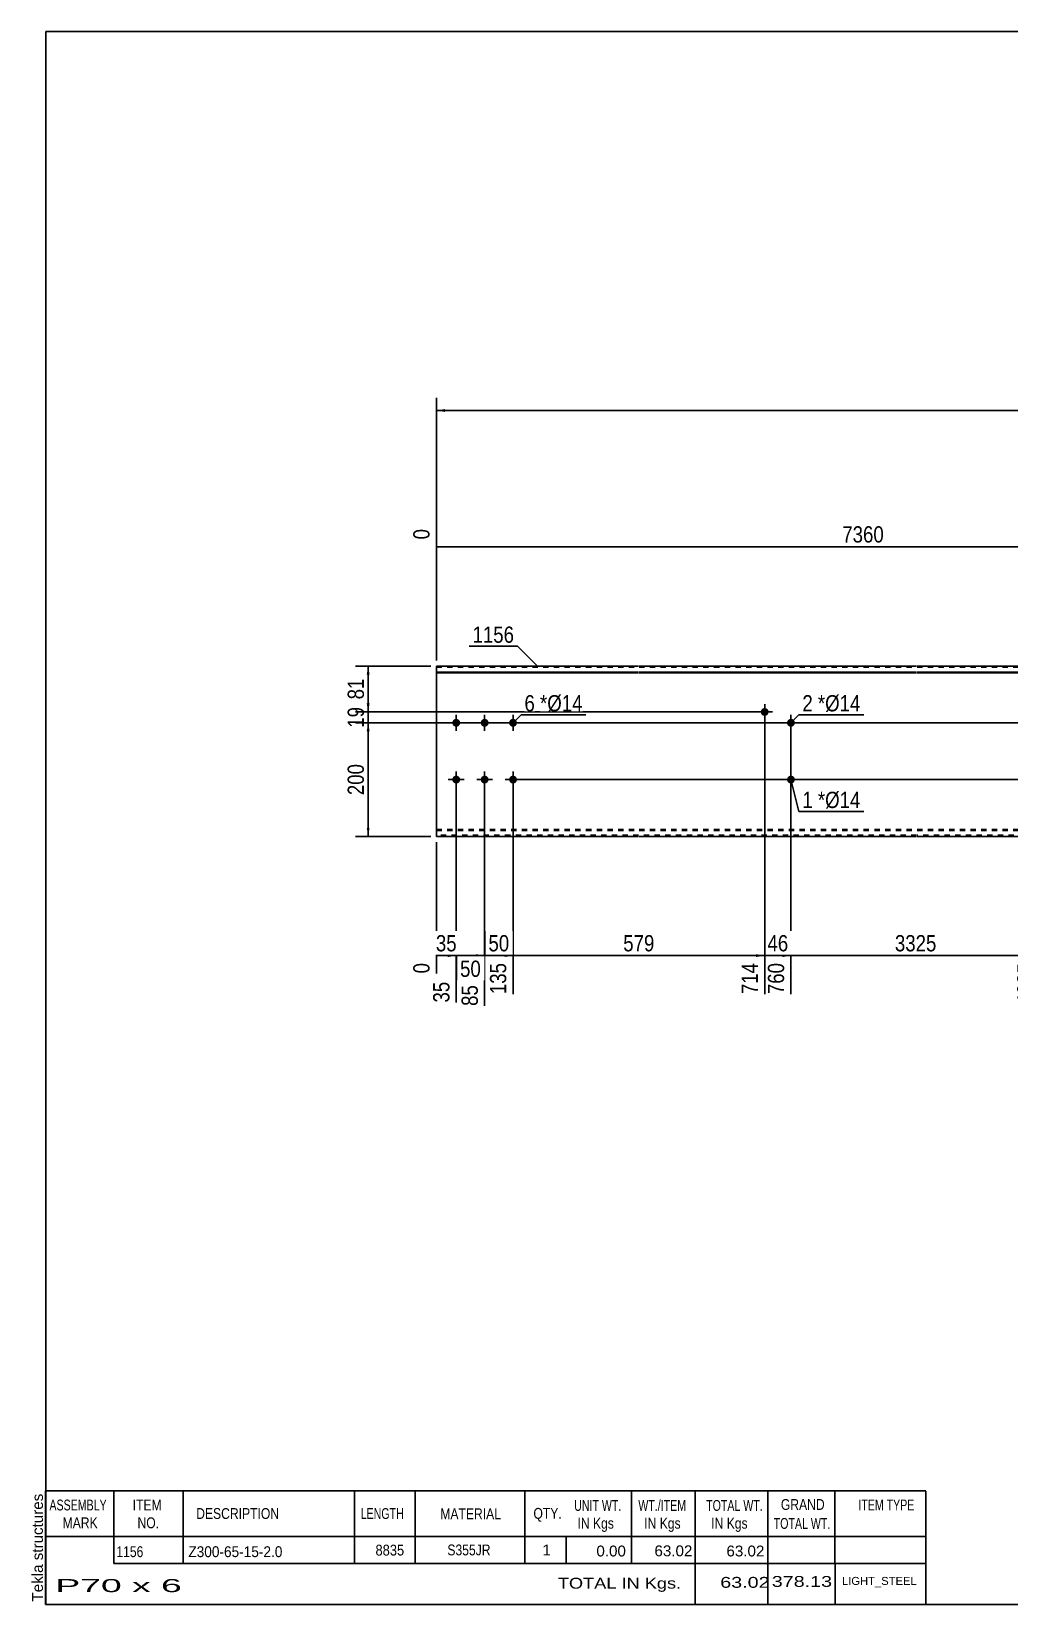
# Model space of a CAD drawing. Header units: millimetres. Extents: x -71 to 331, y -150 to 127.
# Drawn here: x -71.3 to 100.9, y -150.3 to 126.8 of the extents above; entities that cross this region are included whole.
import ezdxf

# ---------------------------------------------------------------- set-up
doc = ezdxf.new("R2010")
doc.units = ezdxf.units.MM
doc.linetypes.add('DXK_LINE_DOT1', pattern=[1.8814, 0.9407, -0.9407])
doc.styles.add('Arial', font='ARIAL.TTF', dxfattribs={"height": 0.2})
doc.styles.add('Arial Narrow', font='ARIALN.TTF', dxfattribs={"height": 0.2})

# ---------------------------------------------------------------- blocks, each defined once
blk = doc.blocks.new('Unknown-629086577-1853')
at = {"color": 5, "linetype": 'Continuous'}
for p, q in [((331.25, 126.75), (-68.75, 126.75)), ((-68.75, 126.75), (-68.75, -150.25)), ((331.25, -150.25), (331.25, 126.75)), ((-68.75, -150.25), (331.25, -150.25))]:
    blk.add_line(p, q, dxfattribs=at)
at = {"color": 174, "linetype": 'Continuous', "style": 'Arial'}
blk.add_text('Tekla structures', height=1.9102, rotation=90, dxfattribs=at).set_placement((-69.25, -149.75))
blk = doc.blocks.new('Part-629086577-1218 - 1203')
at = {"color": 2, "linetype": 'Continuous'}
for p, q in [((35.6, 15), (0, 15)), ((0, 15), (0, -15)), ((0, 13.94), (35.6, 13.94)), ((84.51, 15), (35.7, 15)), ((35.7, 13.94), (84.51, 13.94)), ((128.01, 15), (84.61, 15)), ((84.61, 13.94), (128.01, 13.94)), ((176.97, 15), (128.11, 15)), ((128.11, 13.94), (176.97, 13.94)), ((231.27, 15), (177.07, 15)), ((177.07, 13.94), (231.27, 13.94)), ((260.63, 15), (231.37, 15)), ((231.37, 13.94), (260.63, 13.94)), ((260.63, -15), (260.63, 15)), ((0, 13.8), (35.6, 13.8)), ((35.7, 13.8), (84.51, 13.8)), ((84.61, 13.8), (128.01, 13.8)), ((128.11, 13.8), (176.97, 13.8)), ((177.07, 13.8), (231.27, 13.8)), ((231.37, 13.8), (260.63, 13.8)), ((35.6, -15), (0, -15)), ((84.51, -15), (35.7, -15)), ((128.01, -15), (84.61, -15)), ((176.97, -15), (128.11, -15)), ((231.27, -15), (177.07, -15)), ((260.63, -15), (231.37, -15))]:
    blk.add_line(p, q, dxfattribs=at)
at = {"color": 7, "linetype": 'DXK_LINE_DOT1'}
for p, q in [((0, 14.8), (35.6, 14.8)), ((35.7, 14.8), (84.51, 14.8)), ((84.61, 14.8), (128.01, 14.8)), ((128.11, 14.8), (176.97, 14.8)), ((177.07, 14.8), (231.27, 14.8)), ((231.37, 14.8), (260.63, 14.8)), ((0, -13.8), (35.6, -13.8)), ((35.7, -13.8), (84.51, -13.8)), ((84.61, -13.8), (128.01, -13.8)), ((128.11, -13.8), (176.97, -13.8)), ((177.07, -13.8), (231.27, -13.8)), ((231.37, -13.8), (260.63, -13.8)), ((0, -13.94), (35.6, -13.94)), ((35.6, -14.8), (0, -14.8)), ((35.7, -13.94), (84.51, -13.94)), ((84.51, -14.8), (35.7, -14.8)), ((84.61, -13.94), (128.01, -13.94)), ((128.01, -14.8), (84.61, -14.8)), ((128.11, -13.94), (176.97, -13.94)), ((176.97, -14.8), (128.11, -14.8)), ((177.07, -13.94), (231.27, -13.94)), ((231.27, -14.8), (177.07, -14.8)), ((231.37, -13.94), (260.63, -13.94)), ((260.63, -14.8), (231.37, -14.8))]:
    blk.add_line(p, q, dxfattribs=at)
blk = doc.blocks.new('Bolt-629086577-1219 - 1203')
at = {"linetype": 'Continuous'}
for points in [[(2.8, 5, -1), (4.2, 5, -1)], [(7.8, 5, -1), (9.2, 5, -1)], [(12.8, 5, -1), (14.2, 5, -1)], [(2.8, -5, -1), (4.2, -5, -1)], [(7.8, -5, -1), (9.2, -5, -1)], [(12.8, -5, -1), (14.2, -5, -1)]]:
    blk.add_hatch(color=3, dxfattribs=at).paths.add_polyline_path(points)
at = {"color": 3, "linetype": 'Continuous'}
for p, q in [((3.5, 3.6), (3.5, 6.4)), ((8.5, 3.6), (8.5, 6.4)), ((13.5, 3.6), (13.5, 6.4)), ((2.1, 5), (4.9, 5)), ((7.1, 5), (9.9, 5)), ((12.1, 5), (14.9, 5)), ((2.1, -5), (4.9, -5)), ((3.5, -6.4), (3.5, -3.6)), ((7.1, -5), (9.9, -5)), ((8.5, -6.4), (8.5, -3.6)), ((12.1, -5), (14.9, -5)), ((13.5, -6.4), (13.5, -3.6))]:
    blk.add_line(p, q, dxfattribs=at)
blk = doc.blocks.new('Bolt-629086577-1225 - 1203')
at = {"linetype": 'Continuous'}
blk.add_hatch(color=3, dxfattribs=at).paths.add_polyline_path([(57.09, 6.91, -1), (58.49, 6.91, -1)])
at = {"color": 3, "linetype": 'Continuous'}
for p, q in [((57.79, 5.51), (57.79, 8.31)), ((56.39, 6.91), (59.19, 6.91))]:
    blk.add_line(p, q, dxfattribs=at)
blk = doc.blocks.new('Bolt-629086577-1228 - 1203')
at = {"linetype": 'Continuous'}
blk.add_hatch(color=3, dxfattribs=at).paths.add_polyline_path([(61.71, 5, -1), (63.11, 5, -1)])
at = {"color": 3, "linetype": 'Continuous'}
for p, q in [((62.41, 3.6), (62.41, 6.4)), ((61.01, 5), (63.81, 5))]:
    blk.add_line(p, q, dxfattribs=at)
blk = doc.blocks.new('Bolt-629086577-1229 - 1203')
at = {"linetype": 'Continuous'}
blk.add_hatch(color=3, dxfattribs=at).paths.add_polyline_path([(63.11, -5, -1), (61.71, -5, -1)])
at = {"color": 3, "linetype": 'Continuous'}
for p, q in [((63.81, -5), (61.01, -5)), ((62.41, -3.6), (62.41, -6.4))]:
    blk.add_line(p, q, dxfattribs=at)
blk = doc.blocks.new('StraightDimension-629086577-1365 - 1203')
at = {"linetype": 'Continuous'}
for points in [[(-11.75, 8.41), (-12, 6.91), (-12.25, 8.41)], [(-12.25, 3.5), (-12, 5), (-11.75, 3.5)]]:
    blk.add_hatch(color=7, dxfattribs=at).paths.add_polyline_path(points)
at = {"color": 7, "linetype": 'Continuous'}
for p, q in [((56.79, 6.91), (-14.25, 6.91)), ((-12, 5), (-12, 6.91)), ((257.13, 5), (-14.25, 5))]:
    blk.add_line(p, q, dxfattribs=at)
at = {"color": 0}
blk.add_wipeout([(-12.15, 8.38), (-16.35, 8.38), (-16.35, 3.53), (-12.15, 3.53)], dxfattribs=at)
at = {"color": 3, "style": 'Arial Narrow'}
blk.add_text('19', height=2.863, rotation=90.0002, dxfattribs=at).set_placement((-12.75, 4.13))
blk = doc.blocks.new('StraightDimension-629086577-1376 - 1203')
at = {"linetype": 'Continuous'}
for points in [[(1.5, 59.75), (0, 60), (1.5, 60.25)], [(259.13, 60.25), (260.63, 60), (259.13, 59.75)]]:
    blk.add_hatch(color=7, dxfattribs=at).paths.add_polyline_path(points)
at = {"color": 7, "linetype": 'Continuous'}
for p, q in [((0, 16), (0, 62.25)), ((260.63, 16), (260.63, 62.25)), ((0, 60), (260.63, 60))]:
    blk.add_line(p, q, dxfattribs=at)
at = {"color": 0}
blk.add_wipeout([(134.57, 60.15), (134.57, 64.35), (126.06, 64.35), (126.06, 60.15)], dxfattribs=at)
at = {"color": 3, "style": 'Arial Narrow'}
blk.add_text('8835', height=2.863, dxfattribs=at).set_placement((126.66, 60.75))
blk = doc.blocks.new('StraightDimension-629086577-1265 - 1203')
at = {"linetype": 'Continuous'}
blk.add_hatch(color=7, dxfattribs=at).paths.add_polyline_path([(104.81, -35.75), (106.31, -36), (104.81, -36.25)])
at = {"color": 7, "linetype": 'Continuous'}
for p, q in [((62.41, 4), (62.41, -42.78)), ((106.31, -6), (106.31, -44.61)), ((62.41, -36), (106.31, -36))]:
    blk.add_line(p, q, dxfattribs=at)
at = {"color": 0}
blk.add_wipeout([(88.62, -35.85), (88.62, -31.65), (80.11, -31.65), (80.11, -35.85)], dxfattribs=at)
at = {"color": 0, "linetype": 'Continuous'}
blk.add_wipeout([(105.71, -36.7), (101.51, -36.7), (101.51, -45.21), (105.71, -45.21)], dxfattribs=at)
at = {"color": 3, "style": 'Arial Narrow'}
blk.add_text('3325', height=2.863, dxfattribs=at).set_placement((80.71, -35.25))
at = {"color": 3, "linetype": 'Continuous', "style": 'Arial Narrow'}
blk.add_text('4085', height=2.863, rotation=90.0002, dxfattribs=at).set_placement((105.11, -44.61))
blk = doc.blocks.new('StraightDimension-629086577-1266 - 1203')
at = {"linetype": 'Continuous'}
blk.add_hatch(color=7, dxfattribs=at).paths.add_polyline_path([(60.91, -35.75), (62.41, -36), (60.91, -36.25)])
at = {"color": 7, "linetype": 'Continuous'}
for p, q in [((57.79, 5.91), (57.79, -42.78)), ((62.41, 4), (62.41, -42.78)), ((57.79, -36), (62.41, -36))]:
    blk.add_line(p, q, dxfattribs=at)
at = {"color": 0}
blk.add_wipeout([(62.53, -35.85), (62.53, -31.65), (57.68, -31.65), (57.68, -35.85)], dxfattribs=at)
at = {"color": 3, "style": 'Arial Narrow'}
blk.add_text('46', height=2.863, dxfattribs=at).set_placement((58.28, -35.25))
at = {"color": 0, "linetype": 'Continuous'}
blk.add_wipeout([(61.81, -36.7), (57.61, -36.7), (57.61, -43.38), (61.81, -43.38)], dxfattribs=at)
at = {"color": 3, "linetype": 'Continuous', "style": 'Arial Narrow'}
blk.add_text('760', height=2.863, rotation=90.0002, dxfattribs=at).set_placement((61.21, -42.78))
blk = doc.blocks.new('StraightDimension-629086577-1267 - 1203')
at = {"linetype": 'Continuous'}
blk.add_hatch(color=7, dxfattribs=at).paths.add_polyline_path([(56.29, -35.75), (57.79, -36), (56.29, -36.25)])
at = {"color": 7, "linetype": 'Continuous'}
for p, q in [((57.79, 5.91), (57.79, -42.78)), ((13.5, -6), (13.5, -42.78)), ((13.5, -36), (57.79, -36))]:
    blk.add_line(p, q, dxfattribs=at)
at = {"color": 0}
blk.add_wipeout([(38.99, -35.85), (38.99, -31.65), (32.3, -31.65), (32.3, -35.85)], dxfattribs=at)
at = {"color": 0, "linetype": 'Continuous'}
blk.add_wipeout([(57.19, -36.7), (52.99, -36.7), (52.99, -43.38), (57.19, -43.38)], dxfattribs=at)
at = {"color": 3, "style": 'Arial Narrow'}
blk.add_text('579', height=2.863, dxfattribs=at).set_placement((32.9, -35.25))
at = {"color": 3, "linetype": 'Continuous', "style": 'Arial Narrow'}
blk.add_text('714', height=2.863, rotation=90.0002, dxfattribs=at).set_placement((56.59, -42.78))
blk = doc.blocks.new('StraightDimension-629086577-1331 - 1203')
at = {"linetype": 'Continuous'}
for points in [[(272.75, -6.5), (273, -5), (273.25, -6.5)], [(273.25, -13.5), (273, -15), (272.75, -13.5)]]:
    blk.add_hatch(color=7, dxfattribs=at).paths.add_polyline_path(points)
at = {"color": 7, "linetype": 'Continuous'}
for p, q in [((14.5, -5), (275.4, -5)), ((273, -15), (273, -5)), ((261.63, -15), (275.4, -15))]:
    blk.add_line(p, q, dxfattribs=at)
at = {"color": 0}
blk.add_wipeout([(272.85, -6.66), (268.65, -6.66), (268.65, -13.34), (272.85, -13.34)], dxfattribs=at)
at = {"color": 3, "style": 'Arial Narrow'}
blk.add_text('100', height=2.863, rotation=90.0002, dxfattribs=at).set_placement((272.25, -12.74))
blk = doc.blocks.new('StraightDimension-629086577-1268 - 1203')
at = {"linetype": 'Continuous'}
blk.add_hatch(color=7, dxfattribs=at).paths.add_polyline_path([(12, -35.75), (13.5, -36), (12, -36.25)])
at = {"color": 7, "linetype": 'Continuous'}
for p, q in [((8.5, -6), (8.5, -44.86)), ((13.5, -6), (13.5, -42.78)), ((8.5, -36), (13.5, -36))]:
    blk.add_line(p, q, dxfattribs=at)
at = {"color": 0}
blk.add_wipeout([(13.43, -35.85), (13.43, -31.65), (8.57, -31.65), (8.57, -35.85)], dxfattribs=at)
at = {"color": 3, "style": 'Arial Narrow'}
blk.add_text('50', height=2.863, dxfattribs=at).set_placement((9.17, -35.25))
at = {"color": 0, "linetype": 'Continuous'}
blk.add_wipeout([(12.9, -36.7), (8.7, -36.7), (8.7, -43.38), (12.9, -43.38)], dxfattribs=at)
at = {"color": 3, "linetype": 'Continuous', "style": 'Arial Narrow'}
blk.add_text('135', height=2.863, rotation=90.0002, dxfattribs=at).set_placement((12.3, -42.78))
blk = doc.blocks.new('StraightDimension-629086577-1269 - 1203')
at = {"linetype": 'Continuous'}
blk.add_hatch(color=7, dxfattribs=at).paths.add_polyline_path([(7, -35.75), (8.5, -36), (7, -36.25)])
at = {"color": 7, "linetype": 'Continuous'}
for p, q in [((3.5, -6), (3.5, -44.26)), ((8.5, -6), (8.5, -44.86)), ((3.5, -36), (8.5, -36))]:
    blk.add_line(p, q, dxfattribs=at)
at = {"color": 0}
blk.add_wipeout([(8.43, -40.35), (8.43, -36.15), (3.57, -36.15), (3.57, -40.35)], dxfattribs=at)
at = {"color": 0, "linetype": 'Continuous'}
blk.add_wipeout([(7.9, -40.6), (3.7, -40.6), (3.7, -45.46), (7.9, -45.46)], dxfattribs=at)
at = {"color": 3, "style": 'Arial Narrow'}
blk.add_text('50', height=2.863, dxfattribs=at).set_placement((4.17, -39.75))
at = {"color": 3, "linetype": 'Continuous', "style": 'Arial Narrow'}
blk.add_text('85', height=2.863, rotation=90.0002, dxfattribs=at).set_placement((7.3, -44.86))
blk = doc.blocks.new('StraightDimension-629086577-1270 - 1203')
at = {"linetype": 'Continuous'}
blk.add_hatch(color=7, dxfattribs=at).paths.add_polyline_path([(2, -35.75), (3.5, -36), (2, -36.25)])
at = {"color": 7, "linetype": 'Continuous'}
for p, q in [((3.5, -6), (3.5, -44.26)), ((0, -16), (0, -39.13)), ((0, -36), (3.5, -36))]:
    blk.add_line(p, q, dxfattribs=at)
at = {"color": 0}
blk.add_wipeout([(4.18, -35.85), (4.18, -31.65), (-0.68, -31.65), (-0.68, -35.85)], dxfattribs=at)
at = {"color": 0, "linetype": 'Continuous'}
blk.add_wipeout([(2.9, -40), (-1.3, -40), (-1.3, -44.86), (2.9, -44.86)], dxfattribs=at)
at = {"color": 3, "style": 'Arial Narrow'}
blk.add_text('35', height=2.863, dxfattribs=at).set_placement((-0.08, -35.25))
at = {"color": 0, "linetype": 'Continuous'}
blk.add_wipeout([(-0.6, -36.7), (-4.8, -36.7), (-4.8, -39.73), (-0.6, -39.73)], dxfattribs=at)
at = {"color": 3, "linetype": 'Continuous', "style": 'Arial Narrow'}
for s, height, p in [('0', 2.86, (-1.2, -39.13)), ('35', 2.863, (2.3, -44.26))]:
    blk.add_text(s, height=height, rotation=90.0002, dxfattribs=at).set_placement(p)
blk = doc.blocks.new('StraightDimension-629086577-1308 - 1203')
at = {"linetype": 'Continuous'}
blk.add_hatch(color=7, dxfattribs=at).paths.add_polyline_path([(148.71, 36.25), (150.21, 36), (148.71, 35.75)])
at = {"color": 7, "linetype": 'Continuous'}
for p, q in [((150.21, 6), (150.21, 44.61)), ((0, 16), (0, 39.13)), ((0, 36), (150.21, 36))]:
    blk.add_line(p, q, dxfattribs=at)
at = {"color": 0, "linetype": 'Continuous'}
for points in [[(149.61, 45.21), (145.41, 45.21), (145.41, 36.7), (149.61, 36.7)], [(-0.6, 39.73), (-4.8, 39.73), (-4.8, 36.7), (-0.6, 36.7)]]:
    blk.add_wipeout(points, dxfattribs=at)
at = {"color": 0}
blk.add_wipeout([(79.36, 36.15), (79.36, 40.35), (70.85, 40.35), (70.85, 36.15)], dxfattribs=at)
at = {"color": 3, "linetype": 'Continuous', "style": 'Arial Narrow'}
for s, height, p in [('7360', 2.863, (149.01, 37.3)), ('0', 2.86, (-1.2, 37.3))]:
    blk.add_text(s, height=height, rotation=90.0002, dxfattribs=at).set_placement(p)
at = {"color": 3, "style": 'Arial Narrow'}
blk.add_text('7360', height=2.863, dxfattribs=at).set_placement((71.45, 36.75))
blk = doc.blocks.new('StraightDimension-629086577-1329 - 1203')
at = {"linetype": 'Continuous'}
for points in [[(273.25, 8.29), (273, 6.79), (272.75, 8.29)], [(272.75, 3.5), (273, 5), (273.25, 3.5)]]:
    blk.add_hatch(color=7, dxfattribs=at).paths.add_polyline_path(points)
at = {"color": 7, "linetype": 'Continuous'}
for p, q in [((155.88, 6.79), (275.4, 6.79)), ((273, 5), (273, 6.79)), ((14.5, 5), (275.4, 5))]:
    blk.add_line(p, q, dxfattribs=at)
at = {"color": 0}
blk.add_wipeout([(272.85, 8.32), (268.65, 8.32), (268.65, 3.47), (272.85, 3.47)], dxfattribs=at)
at = {"color": 3, "style": 'Arial Narrow'}
blk.add_text('18', height=2.863, rotation=90.0002, dxfattribs=at).set_placement((272.25, 4.07))
blk = doc.blocks.new('StraightDimension-629086577-1330 - 1203')
at = {"linetype": 'Continuous'}
for points in [[(272.75, 3.5), (273, 5), (273.25, 3.5)], [(273.25, -3.5), (273, -5), (272.75, -3.5)]]:
    blk.add_hatch(color=7, dxfattribs=at).paths.add_polyline_path(points)
at = {"color": 7, "linetype": 'Continuous'}
for p, q in [((14.5, 5), (275.4, 5)), ((273, -5), (273, 5)), ((14.5, -5), (275.4, -5))]:
    blk.add_line(p, q, dxfattribs=at)
at = {"color": 0}
blk.add_wipeout([(272.85, 3.34), (268.65, 3.34), (268.65, -3.34), (272.85, -3.34)], dxfattribs=at)
at = {"color": 3, "style": 'Arial Narrow'}
blk.add_text('100', height=2.863, rotation=90.0002, dxfattribs=at).set_placement((272.25, -2.74))
blk = doc.blocks.new('StraightDimension-629086577-1364 - 1203')
at = {"linetype": 'Continuous'}
for points in [[(-12.25, 13.5), (-12, 15), (-11.75, 13.5)], [(-11.75, 8.41), (-12, 6.91), (-12.25, 8.41)]]:
    blk.add_hatch(color=7, dxfattribs=at).paths.add_polyline_path(points)
at = {"color": 7, "linetype": 'Continuous'}
for p, q in [((-1, 15), (-14.25, 15)), ((-12, 6.91), (-12, 15)), ((56.79, 6.91), (-14.25, 6.91))]:
    blk.add_line(p, q, dxfattribs=at)
at = {"color": 0}
blk.add_wipeout([(-12.15, 13.38), (-16.35, 13.38), (-16.35, 8.53), (-12.15, 8.53)], dxfattribs=at)
at = {"color": 3, "style": 'Arial Narrow'}
blk.add_text('81', height=2.863, rotation=90.0002, dxfattribs=at).set_placement((-12.75, 9.13))
blk = doc.blocks.new('StraightDimension-629086577-1366 - 1203')
at = {"linetype": 'Continuous'}
for points in [[(-12.25, 3.5), (-12, 5), (-11.75, 3.5)], [(-11.75, -13.5), (-12, -15), (-12.25, -13.5)]]:
    blk.add_hatch(color=7, dxfattribs=at).paths.add_polyline_path(points)
at = {"color": 7, "linetype": 'Continuous'}
for p, q in [((257.13, 5), (-14.25, 5)), ((-12, -15), (-12, 5)), ((-1, -15), (-14.25, -15))]:
    blk.add_line(p, q, dxfattribs=at)
at = {"color": 0}
blk.add_wipeout([(-12.15, -1.66), (-16.35, -1.66), (-16.35, -8.34), (-12.15, -8.34)], dxfattribs=at)
at = {"color": 3, "style": 'Arial Narrow'}
blk.add_text('200', height=2.863, rotation=90.0002, dxfattribs=at).set_placement((-12.75, -7.74))
blk = doc.blocks.new('CBS_BOM-629086577-1900')
at = {"color": 7, "linetype": 'Continuous'}
for p, q in [((-68.78, -138.28), (-68.78, -130.28)), ((-68.78, -130.28), (86.14, -130.28)), ((-56.78, -138.28), (-56.78, -130.28)), ((-44.59, -138.28), (-44.59, -130.28)), ((-14.43, -138.28), (-14.43, -130.28)), ((-3.75, -138.28), (-3.75, -130.28)), ((15.57, -138.28), (15.57, -130.28)), ((34.37, -138.28), (34.37, -130.28)), ((45.58, -138.28), (45.58, -130.28)), ((58.37, -138.28), (58.37, -130.28)), ((70.12, -138.28), (70.12, -130.28)), ((86.14, -130.29), (86.14, -138.27)), ((-68.78, -138.28), (86.14, -138.28)), ((-68.78, -143.08), (-68.78, -138.28)), ((-56.78, -143.08), (-56.78, -138.28)), ((-44.59, -143.08), (-44.59, -138.28)), ((-14.43, -143.08), (-14.43, -138.28)), ((-3.75, -143.08), (-3.75, -138.28)), ((15.57, -143.08), (15.57, -138.28)), ((22.83, -143.08), (22.83, -138.28)), ((34.37, -143.08), (34.37, -138.28)), ((45.58, -143.08), (45.58, -138.28)), ((58.37, -143.08), (58.37, -138.28)), ((70.14, -143.08), (70.14, -138.28)), ((86.14, -138.28), (86.14, -143.08)), ((-68.78, -150.28), (-68.78, -143.1)), ((-56.78, -143.08), (86.14, -143.08)), ((45.58, -150.28), (45.58, -143.1)), ((58.37, -150.28), (58.37, -143.1)), ((70.18, -150.28), (70.18, -143.1)), ((86.14, -143.08), (86.14, -150.28)), ((-68.78, -150.28), (86.14, -150.28))]:
    blk.add_line(p, q, dxfattribs=at)
at = {"color": 3, "linetype": 'Continuous', "style": 'Arial'}
for s, height, width, p in [('ASSEMBLY', 1.91, 0.7, (-68.1, -133.71)), ('ITEM', 1.91, 0.8, (-53.45, -133.71)), ('UNIT WT.', 1.91, 0.7, (24.26, -133.78)), ('WT./ITEM', 1.91, 0.7, (35.55, -133.78)), ('TOTAL WT.', 1.91, 0.7, (47.49, -133.78)), ('GRAND', 1.91, 0.8, (60.64, -133.62)), ('ITEM TYPE', 1.91, 0.7, (74.28, -133.7)), ('MARK', 1.91, 0.8, (-65.78, -136.84)), ('NO.', 1.91, 0.8, (-52.6, -136.84)), ('DESCRIPTION', 1.9102, 0.8, (-42.27, -135.21)), ('LENGTH', 1.91, 0.7, (-13.32, -135.21)), ('MATERIAL', 1.91, 0.8, (0.7, -135.26)), ('QTY.', 1.91, 0.8, (17.09, -135.18)), ('IN Kgs', 1.91, 0.8, (24.84, -136.92)), ('IN Kgs', 1.91, 0.8, (36.59, -136.92)), ('IN Kgs', 1.91, 0.8, (48.38, -136.92)), ('TOTAL WT.', 1.91, 0.7, (59.38, -136.96))]:
    blk.add_text(s, height=height, dxfattribs=dict(at, width=width)).set_placement(p)
at = {"color": 7, "linetype": 'Continuous', "style": 'Arial'}
for s, height, width, p in [('1156', 1.91, 0.8, (-56.32, -141.93)), ('Z300-65-15-2.0', 1.9102, 0.9, (-43.65, -141.93)), ('8835', 1.91, 0.85, (-10.71, -141.65)), ('S355JR', 1.91, 0.8, (1.94, -141.62))]:
    blk.add_text(s, height=height, dxfattribs=dict(at, width=width)).set_placement(p)
for s, p in [('1', (18.66, -141.62)), ('0.00', (28.17, -141.81)), ('63.02', (38.39, -141.78)), ('63.02', (51.06, -141.81))]:
    blk.add_text(s, height=1.91, dxfattribs=at).set_placement(p)
at = {"color": 6, "linetype": 'Continuous', "style": 'Arial'}
for s, height, width, p in [('P70 x 6', 2.292, 2.05, (-67.06, -148.09)), ('TOTAL IN Kgs.', 1.9102, 1.2, (21.38, -147.48)), ('63.02', 1.91, 1.3, (49.97, -147.33)), ('378.13', 1.91, 1.3, (59.04, -147.17))]:
    blk.add_text(s, height=height, dxfattribs=dict(at, width=width)).set_placement(p)
blk.add_text('LIGHT_STEEL', height=1.4135, dxfattribs=at).set_placement((71.39, -146.83))
blk = doc.blocks.new('Mark-629086577-1379 - 1203')
at = {"color": 0}
blk.add_wipeout([(13.69, 19.09), (13.69, 22.09), (6.37, 22.09), (6.37, 19.09)], dxfattribs=at)
blk.add_wipeout([(13.69, 19.09), (13.69, 22.09), (6.37, 22.09), (6.37, 19.09)], dxfattribs=at)
at = {"color": 7, "linetype": 'Continuous'}
for p in [(5.77, 18.49), (17.82, 14.95)]:
    blk.add_line(p, (14.29, 18.49), dxfattribs=at)
at = {"color": 3, "style": 'Arial Narrow'}
blk.add_text('1156', height=2.863, dxfattribs=at).set_placement((6.37, 19.09))
blk = doc.blocks.new('MarkSet-629086577-1404 - 1203')
at = {"color": 0}
blk.add_wipeout([(66.26, 7.01), (66.26, 10.01), (64.43, 10.01), (64.43, 7.01)], dxfattribs=at)
blk.add_wipeout([(66.26, 7.01), (66.26, 10.01), (64.43, 10.01), (64.43, 7.01)], dxfattribs=at)
at = {"color": 7, "linetype": 'Continuous'}
blk.add_line((62.41, 5), (63.83, 6.41), dxfattribs=at)
at = {"color": 0}
blk.add_wipeout([(68.43, 7.01), (68.43, 10.01), (67.16, 10.01), (67.16, 7.01)], dxfattribs=at)
blk.add_wipeout([(68.43, 7.01), (68.43, 10.01), (67.16, 10.01), (67.16, 7.01)], dxfattribs=at)
at = {"color": 3, "style": 'Arial Narrow'}
blk.add_text('2', height=2.86, dxfattribs=at).set_placement((64.43, 7.01))
at = {"color": 0}
blk.add_wipeout([(74.65, 7.01), (74.65, 10.01), (68.43, 10.01), (68.43, 7.01)], dxfattribs=at)
blk.add_wipeout([(74.65, 7.01), (74.65, 10.01), (68.43, 10.01), (68.43, 7.01)], dxfattribs=at)
at = {"color": 7, "linetype": 'Continuous'}
blk.add_line((63.83, 6.41), (75.25, 6.41), dxfattribs=at)
at = {"color": 3, "style": 'Arial Narrow'}
for s, height, p in [('*', 2.86, (67.16, 7.01)), ('Ø14', 2.863, (68.43, 7.01))]:
    blk.add_text(s, height=height, dxfattribs=at).set_placement(p)
blk = doc.blocks.new('Mark-629086577-1407 - 1203')
at = {"color": 0}
blk.add_wipeout([(17.34, 7.01), (17.34, 10.01), (15.51, 10.01), (15.51, 7.01)], dxfattribs=at)
blk.add_wipeout([(17.34, 7.01), (17.34, 10.01), (15.51, 10.01), (15.51, 7.01)], dxfattribs=at)
at = {"color": 7, "linetype": 'Continuous'}
blk.add_line((13.5, 5), (14.91, 6.41), dxfattribs=at)
at = {"color": 0}
blk.add_wipeout([(19.52, 7.01), (19.52, 10.01), (18.24, 10.01), (18.24, 7.01)], dxfattribs=at)
blk.add_wipeout([(19.52, 7.01), (19.52, 10.01), (18.24, 10.01), (18.24, 7.01)], dxfattribs=at)
at = {"color": 3, "style": 'Arial Narrow'}
blk.add_text('6', height=2.86, dxfattribs=at).set_placement((15.51, 7.01))
at = {"color": 0}
blk.add_wipeout([(25.73, 7.01), (25.73, 10.01), (19.52, 10.01), (19.52, 7.01)], dxfattribs=at)
blk.add_wipeout([(25.73, 7.01), (25.73, 10.01), (19.52, 10.01), (19.52, 7.01)], dxfattribs=at)
at = {"color": 7, "linetype": 'Continuous'}
blk.add_line((14.91, 6.41), (26.33, 6.41), dxfattribs=at)
at = {"color": 3, "style": 'Arial Narrow'}
for s, height, p in [('*', 2.86, (18.24, 7.01)), ('Ø14', 2.863, (19.52, 7.01))]:
    blk.add_text(s, height=height, dxfattribs=at).set_placement(p)
blk = doc.blocks.new('Mark-629086577-1409 - 1203')
at = {"color": 0}
blk.add_wipeout([(66.26, -10.01), (66.26, -7.01), (64.43, -7.01), (64.43, -10.01)], dxfattribs=at)
blk.add_wipeout([(66.26, -10.01), (66.26, -7.01), (64.43, -7.01), (64.43, -10.01)], dxfattribs=at)
at = {"color": 7, "linetype": 'Continuous'}
blk.add_line((62.41, -5), (63.83, -10.61), dxfattribs=at)
at = {"color": 0}
blk.add_wipeout([(68.43, -10.01), (68.43, -7.01), (67.16, -7.01), (67.16, -10.01)], dxfattribs=at)
blk.add_wipeout([(68.43, -10.01), (68.43, -7.01), (67.16, -7.01), (67.16, -10.01)], dxfattribs=at)
at = {"color": 3, "style": 'Arial Narrow'}
blk.add_text('1', height=2.86, dxfattribs=at).set_placement((64.43, -10.01))
at = {"color": 0}
blk.add_wipeout([(74.65, -10.01), (74.65, -7.01), (68.43, -7.01), (68.43, -10.01)], dxfattribs=at)
blk.add_wipeout([(74.65, -10.01), (74.65, -7.01), (68.43, -7.01), (68.43, -10.01)], dxfattribs=at)
at = {"color": 7, "linetype": 'Continuous'}
blk.add_line((63.83, -10.61), (75.25, -10.61), dxfattribs=at)
at = {"color": 3, "style": 'Arial Narrow'}
for s, height, p in [('*', 2.86, (67.16, -10.01)), ('Ø14', 2.863, (68.43, -10.01))]:
    blk.add_text(s, height=height, dxfattribs=at).set_placement(p)

msp = doc.modelspace()

# ---------------------------------------------------------------- block references
for name in ['Unknown-629086577-1853', 'Part-629086577-1218 - 1203', 'Bolt-629086577-1225 - 1203', 'Bolt-629086577-1219 - 1203', 'Bolt-629086577-1228 - 1203', 'Bolt-629086577-1229 - 1203', 'CBS_BOM-629086577-1900']:
    msp.add_blockref(name, (0, 0))

# ---------------------------------------------------------------- next in the draw order: block references
for name in ['StraightDimension-629086577-1376 - 1203', 'StraightDimension-629086577-1365 - 1203']:
    msp.add_blockref(name, (0, 0))

# ---------------------------------------------------------------- next in the draw order: block references
msp.add_blockref('StraightDimension-629086577-1265 - 1203', (0, 0))

# ---------------------------------------------------------------- next in the draw order: block references
msp.add_blockref('StraightDimension-629086577-1266 - 1203', (0, 0))

# ---------------------------------------------------------------- next in the draw order: block references
msp.add_blockref('StraightDimension-629086577-1267 - 1203', (0, 0))

# ---------------------------------------------------------------- next in the draw order: block references
for name in ['StraightDimension-629086577-1308 - 1203', 'StraightDimension-629086577-1331 - 1203']:
    msp.add_blockref(name, (0, 0))

# ---------------------------------------------------------------- next in the draw order: block references
for name in ['StraightDimension-629086577-1329 - 1203', 'StraightDimension-629086577-1268 - 1203']:
    msp.add_blockref(name, (0, 0))

# ---------------------------------------------------------------- next in the draw order: block references
for name in ['StraightDimension-629086577-1364 - 1203', 'StraightDimension-629086577-1330 - 1203', 'StraightDimension-629086577-1269 - 1203']:
    msp.add_blockref(name, (0, 0))

# ---------------------------------------------------------------- next in the draw order: block references
for name in ['Mark-629086577-1379 - 1203', 'StraightDimension-629086577-1270 - 1203']:
    msp.add_blockref(name, (0, 0))

# ---------------------------------------------------------------- next in the draw order: block references
msp.add_blockref('StraightDimension-629086577-1366 - 1203', (0, 0))

# ---------------------------------------------------------------- next in the draw order: block references
for name in ['Mark-629086577-1407 - 1203', 'MarkSet-629086577-1404 - 1203', 'Mark-629086577-1409 - 1203']:
    msp.add_blockref(name, (0, 0))

doc.saveas('drawing.dxf')
